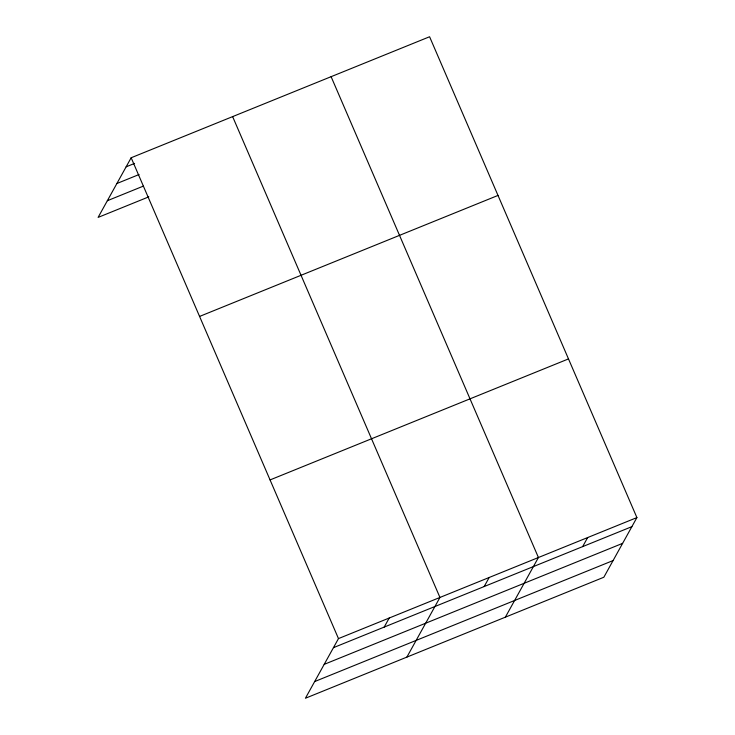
<?xml version="1.0" encoding="UTF-8"?>
<svg xmlns="http://www.w3.org/2000/svg" width="735" height="735" viewBox="0 0 735 735"><rect width="100%" height="100%" fill="white"/><g stroke="black" fill="none" stroke-linecap="round" stroke-linejoin="round"><path stroke-width="1.1" d="M636.905 517.587L338.477 638.596L305.411 698.25L603.839 577.241L636.905 517.587L429.589 36.75L131.161 157.759L98.095 217.413L148.819 196.842M384.185 627.093L389.21 618.025M406.878 657.108L439.943 597.454L232.627 116.617M484.163 586.548L489.188 577.489M505.358 617.17L538.424 557.516L331.108 76.688M582.644 546.62L587.669 537.551M126.135 166.827L134.588 163.4M116.874 183.52L139.071 174.526M107.347 200.719L143.279 186.148M199.571 316.436L497.999 195.427M270.067 479.918L568.495 358.91M333.451 647.664L631.88 526.655M324.199 664.357L622.628 543.349M314.672 681.556L613.1 560.548M131.161 157.759L338.477 638.596"/></g></svg>
